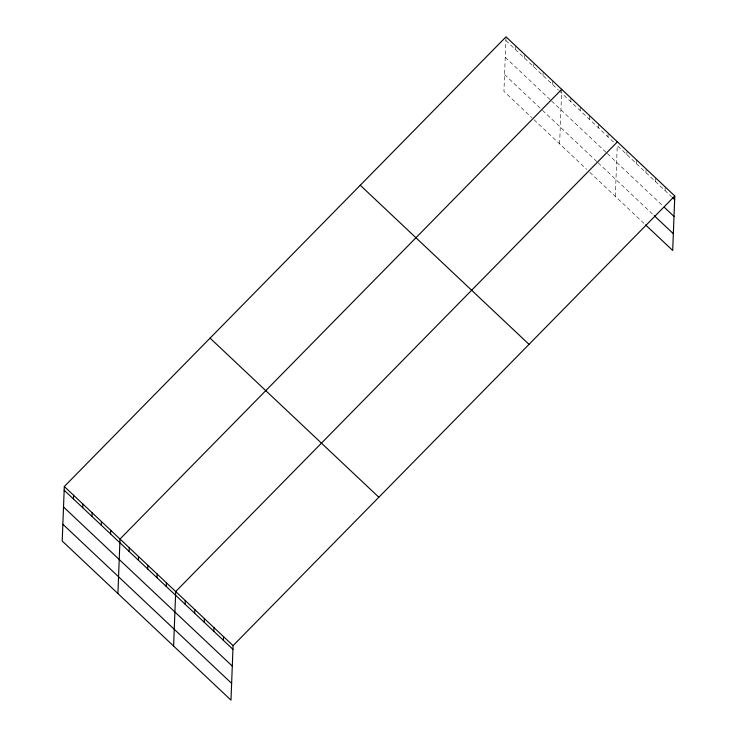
<?xml version="1.0" encoding="UTF-8"?>
<svg xmlns="http://www.w3.org/2000/svg" width="737" height="737" viewBox="0 0 737 737"><rect width="100%" height="100%" fill="white"/><g stroke="black" fill="none" stroke-linecap="round" stroke-linejoin="round"><path stroke-width="0.55" stroke-dasharray="3.69 2.76" d="M505.987 37.771L503.924 91.36L531.773 117.607M515.163 49.287L515.264 46.523M524.44 58.039L524.551 55.275M533.726 66.791L533.828 64.027M543.003 75.543L543.114 72.779M552.289 84.294L552.391 81.531M559.623 143.862L561.677 90.282M570.853 101.798L570.991 98.113M580.139 110.541L580.277 106.856M589.416 119.293L589.563 115.608M598.702 128.045L598.84 124.36M607.979 136.796L608.089 134.033M615.312 196.374L617.265 145.548L671.453 196.641M626.828 154.567L626.938 151.804M636.39 163.586L636.528 159.901M645.953 172.596L646.063 169.832M655.515 181.615L655.663 177.93M665.078 190.634L665.225 186.949M505.877 40.535L558.48 90.126M559.254 90.854L614.17 142.637M505.232 57.302L550.871 100.333M551.644 101.061L606.56 152.845M607.334 153.572L662.047 205.153M504.569 74.584L541.695 109.592M542.469 110.32L597.394 162.103M598.168 162.831L653.415 214.918M534.095 119.799L586.689 169.39M589.784 172.311L644 223.422"/><path stroke-width="1.11" d="M64.303 486.531L62.212 541.032L230.985 700.15L233.076 645.64L674.788 195.968L506.015 36.85L64.303 486.531L233.076 645.64M73.451 498.967L73.589 495.282M82.728 507.719L82.876 504.034M92.014 516.471L92.153 512.786M101.291 525.214L101.439 521.529M110.578 533.966L110.716 530.281M117.911 593.543L120.002 539.033L561.714 89.361M129.141 551.469L129.279 547.784M138.427 560.221L138.565 556.536M147.704 568.973L147.851 565.288M156.99 577.725L157.128 574.04M166.267 586.477L166.415 582.792M173.6 646.054L175.692 591.544L617.403 141.863M185.116 604.248L185.254 600.563M194.679 613.258L194.826 609.573M204.241 622.277L204.389 618.592M213.804 631.296L213.951 627.611M223.366 640.315L223.514 636.63M674.788 195.968L672.697 250.469L645.594 224.923M672.255 197.396L674.65 199.653M664.433 207.401L674.005 216.42M654.207 215.665L673.342 233.703M360.255 185.245L529.019 344.354M210.073 338.136L378.836 497.245M64.165 490.216L232.938 649.325M63.52 506.982L232.293 666.101M62.857 524.265L231.63 683.374"/></g></svg>
